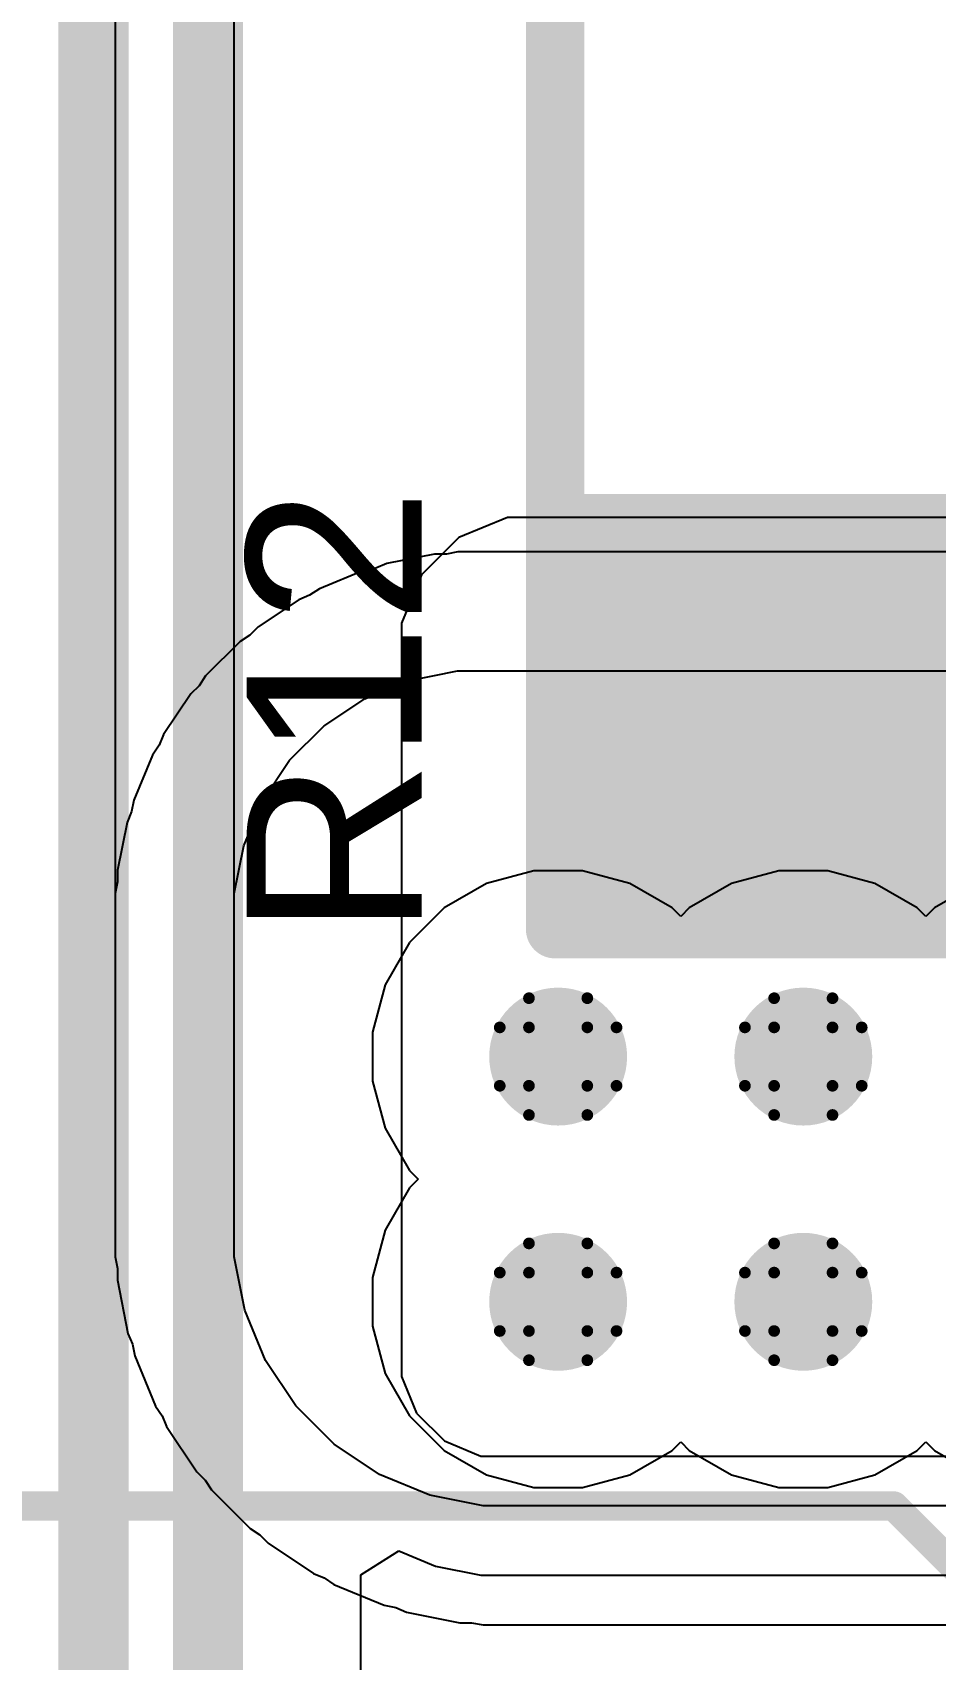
# Model space of a CAD drawing. Header units: inches. Extents: x -18 to 202, y -11 to 119.
# Drawn here: x 25.92 to 29.85, y 15.51 to 22.59 of the extents above; entities that cross this region are included whole.
import ezdxf

# ---------------------------------------------------------------- set-up
doc = ezdxf.new("R2010")
doc.units = ezdxf.units.IN
for name, color, linetype in [('Board Outline', 216, 'Continuous'), ('Bottom Layer', 5, 'Continuous'), ('Drill Drawing', 1, 'Continuous'), ('Ground', 16, 'Continuous'), ('Power', 76, 'Continuous'), ('Top Layer', 1, 'Continuous'), ('Top Overlay', 2, 'Continuous'), ('Top Paste', 8, 'Continuous'), ('Top Solder', 216, 'Continuous'), ('Via Holes', 16, 'Continuous')]:
    doc.layers.add(name, color=color, linetype=linetype)
doc.styles.add('Arial', font='', dxfattribs={"height": 0.2})
doc.styles.get('Arial').set_extended_font_data('Arial')

# ---------------------------------------------------------------- blocks, each defined once
blk = doc.blocks.new('RES_2512_45')
at = {"layer": 'Top Layer'}
blk.add_hatch(color=1, dxfattribs=at).paths.add_polyline_path([(-4.05, 1.7), (-2.45, 1.7), (-2.45, -1.7), (-4.05, -1.7)])
at = {"layer": 'Top Paste'}
blk.add_hatch(color=8, dxfattribs=at).paths.add_polyline_path([(-4.05, 1.7), (-2.45, 1.7), (-2.45, -1.7), (-4.05, -1.7)])
at = {"layer": 'Top Solder'}
blk.add_hatch(color=216, dxfattribs=at).paths.add_polyline_path([(-4.1516, 1.8016), (-2.3484, 1.8016), (-2.3484, -1.8016), (-4.1516, -1.8016)])
at = {"layer": 'Top Overlay'}
for points in [[(-4.2418, 1.8542, 0.254, 0.254, 0), (4.2366, 1.8542, 0.254, 0.254, 0)], [(-4.2418, 1.8542, 0.254, 0.254, 0), (-4.2418, -1.8542, 0.254, 0.254, 0)]]:
    blk.add_lwpolyline(points, format="xyseb", dxfattribs=at)
blk.add_lwpolyline([(-4.3053, 1.8542, 0.127, 0.127, 1), (-4.1783, 1.8542, 0.127, 0.127, 1)], format="xyseb", close=True, dxfattribs=at)
blk.add_lwpolyline([(-4.3053, 1.8542, 0.127, 0.127, 1), (-4.1783, 1.8542, 0.127, 0.127, 1)], format="xyseb", close=True, dxfattribs=at)
blk = doc.blocks.new('UWD_470_F_10__D___101')
at = {"layer": 'Top Overlay'}
for points in [[(-3.6068, -5.207, 0.127, 0.127, 0), (-5.1816, -3.6322, 0.127, 0.127, 0)], [(5.1308, -5.207, 0.127, 0.127, 0), (-3.6068, -5.207, 0.127, 0.127, 0)]]:
    blk.add_lwpolyline(points, format="xyseb", dxfattribs=at)
blk.add_lwpolyline([(-3.6386, -5.207, 0.0635, 0.0635, 1), (-3.5751, -5.207, 0.0635, 0.0635, 1)], format="xyseb", close=True, dxfattribs=at)
blk.add_lwpolyline([(-3.6386, -5.207, 0.0635, 0.0635, 1), (-3.5751, -5.207, 0.0635, 0.0635, 1)], format="xyseb", close=True, dxfattribs=at)

msp = doc.modelspace()

# ---------------------------------------------------------------- hatches: boundary and pattern name
at = {"layer": 'Bottom Layer'}
h = msp.add_hatch(color=5, dxfattribs=at)
edge = h.paths.add_edge_path()
edge.add_arc((28.2069, 18.1345), 0.3, 0, 360)
h = msp.add_hatch(color=5, dxfattribs=at)
edge = h.paths.add_edge_path()
edge.add_arc((29.2737, 18.1345), 0.3, 0, 360)
h = msp.add_hatch(color=5, dxfattribs=at)
edge = h.paths.add_edge_path()
edge.add_arc((28.2069, 17.0677), 0.3, 0, 360)
h = msp.add_hatch(color=5, dxfattribs=at)
edge = h.paths.add_edge_path()
edge.add_arc((29.2737, 17.0677), 0.3, 0, 360)
at = {"layer": 'Ground'}
h = msp.add_hatch(color=16, dxfattribs=at)
edge = h.paths.add_edge_path()
edge.add_arc((28.2069, 18.1345), 0.3, 0, 360)
h = msp.add_hatch(color=16, dxfattribs=at)
edge = h.paths.add_edge_path()
edge.add_arc((29.2737, 18.1345), 0.3, 0, 360)
h = msp.add_hatch(color=16, dxfattribs=at)
edge = h.paths.add_edge_path()
edge.add_arc((28.2069, 17.0677), 0.3, 0, 360)
h = msp.add_hatch(color=16, dxfattribs=at)
edge = h.paths.add_edge_path()
edge.add_arc((29.2737, 17.0677), 0.3, 0, 360)
at = {"layer": 'Power'}
h = msp.add_hatch(color=76, dxfattribs=at)
edge = h.paths.add_edge_path()
edge.add_arc((28.2069, 18.1345), 0.3, 0, 360)
h = msp.add_hatch(color=76, dxfattribs=at)
edge = h.paths.add_edge_path()
edge.add_arc((29.2737, 18.1345), 0.3, 0, 360)
h = msp.add_hatch(color=76, dxfattribs=at)
edge = h.paths.add_edge_path()
edge.add_arc((28.2069, 17.0677), 0.3, 0, 360)
h = msp.add_hatch(color=76, dxfattribs=at)
edge = h.paths.add_edge_path()
edge.add_arc((29.2737, 17.0677), 0.3, 0, 360)
at = {"layer": 'Top Layer'}
h = msp.add_hatch(color=1, dxfattribs=at)
edge = h.paths.add_edge_path()
edge.add_arc((28.2069, 18.1345), 0.3, 0, 360)
h = msp.add_hatch(color=1, dxfattribs=at)
edge = h.paths.add_edge_path()
edge.add_arc((29.2737, 18.1345), 0.3, 0, 360)
h = msp.add_hatch(color=1, dxfattribs=at)
edge = h.paths.add_edge_path()
edge.add_arc((28.2069, 17.0677), 0.3, 0, 360)
h = msp.add_hatch(color=1, dxfattribs=at)
edge = h.paths.add_edge_path()
edge.add_arc((29.2737, 17.0677), 0.3, 0, 360)
at = {"layer": 'Via Holes'}
h = msp.add_hatch(color=7, dxfattribs=at)
edge = h.paths.add_edge_path()
edge.add_arc((28.2069, 18.1345), 0.15, 0, 360)
h = msp.add_hatch(color=7, dxfattribs=at)
edge = h.paths.add_edge_path()
edge.add_arc((29.2737, 18.1345), 0.15, 0, 360)
h = msp.add_hatch(color=7, dxfattribs=at)
edge = h.paths.add_edge_path()
edge.add_arc((28.2069, 17.0677), 0.15, 0, 360)
h = msp.add_hatch(color=7, dxfattribs=at)
edge = h.paths.add_edge_path()
edge.add_arc((29.2737, 17.0677), 0.15, 0, 360)

# ---------------------------------------------------------------- linework, layer by layer
at = {"layer": 'Board Outline'}
msp.add_lwpolyline([(44.2299, 62.3099, 0.254, 0.254, -3.535496), (7.5647, 62.2891, 0.254, 0.254, 0)], format="xyseb", dxfattribs=at)
at = {"layer": 'Bottom Layer'}
for p, q in [((26.279, 33.909), (26.279, 17.3816)), ((26.797, 17.3816), (26.797, 33.909)), ((26.279, 17.3816), (26.279, 17.2632)), ((26.797, 17.2632), (26.797, 17.3816)), ((26.279, 17.2632), (26.289, 17.2132)), ((26.289, 17.2132), (26.289, 17.1622)), ((26.8432, 17.0311), (26.797, 17.2632)), ((26.289, 17.1622), (26.3352, 16.93)), ((26.9338, 16.8123), (26.8432, 17.0311)), ((26.3352, 16.93), (26.3547, 16.8829)), ((26.3547, 16.8829), (26.3647, 16.8328)), ((26.3647, 16.8328), (26.4553, 16.6141)), ((27.0653, 16.6155), (26.9338, 16.8123)), ((26.4553, 16.6141), (26.4836, 16.5717)), ((26.4836, 16.5717), (26.5031, 16.5246)), ((27.2327, 16.4481), (27.0653, 16.6155)), ((26.5031, 16.5246), (26.6346, 16.3277)), ((27.4295, 16.3166), (27.2327, 16.4481)), ((26.6346, 16.3277), (26.6707, 16.2917)), ((26.6707, 16.2917), (26.6991, 16.2493)), ((27.6483, 16.226), (27.4295, 16.3166)), ((26.6991, 16.2493), (26.8665, 16.0819)), ((27.8804, 16.1798), (27.6483, 16.226)), ((40.5678, 16.1798), (27.8804, 16.1798)), ((26.8665, 16.0819), (26.9089, 16.0535)), ((26.9089, 16.0535), (26.9449, 16.0174)), ((26.9449, 16.0174), (27.1418, 15.8859)), ((27.1418, 15.8859), (27.1889, 15.8664)), ((27.1889, 15.8664), (27.2313, 15.8381)), ((27.2313, 15.8381), (27.45, 15.7475)), ((27.45, 15.7475), (27.5001, 15.7375)), ((27.5001, 15.7375), (27.5472, 15.718)), ((27.5472, 15.718), (27.7794, 15.6718)), ((27.7794, 15.6718), (27.8304, 15.6718)), ((27.8304, 15.6718), (27.8804, 15.6618)), ((27.8804, 15.6618), (40.5678, 15.6618))]:
    msp.add_line(p, q, dxfattribs=at)
at = {"layer": 'Drill Drawing'}
for points in [[(28.0799, 18.2615, 0.0508, 0.0508, 0), (28.0799, 18.3885, 0.0508, 0.0508, 0)], [(28.0799, 18.3885, 0.0508, 0.0508, 0), (28.3339, 18.3885, 0.0508, 0.0508, 0)], [(28.3339, 18.2615, 0.0508, 0.0508, 0), (28.3339, 18.3885, 0.0508, 0.0508, 0)], [(29.1467, 18.2615, 0.0508, 0.0508, 0), (29.1467, 18.3885, 0.0508, 0.0508, 0)], [(29.1467, 18.3885, 0.0508, 0.0508, 0), (29.4007, 18.3885, 0.0508, 0.0508, 0)], [(29.4007, 18.2615, 0.0508, 0.0508, 0), (29.4007, 18.3885, 0.0508, 0.0508, 0)], [(27.9529, 18.0075, 0.0508, 0.0508, 0), (27.9529, 18.2615, 0.0508, 0.0508, 0)], [(27.9529, 18.2615, 0.0508, 0.0508, 0), (28.0799, 18.2615, 0.0508, 0.0508, 0)], [(28.3339, 18.2615, 0.0508, 0.0508, 0), (28.4609, 18.2615, 0.0508, 0.0508, 0)], [(28.4609, 18.0075, 0.0508, 0.0508, 0), (28.4609, 18.2615, 0.0508, 0.0508, 0)], [(29.0197, 18.0075, 0.0508, 0.0508, 0), (29.0197, 18.2615, 0.0508, 0.0508, 0)], [(29.0197, 18.2615, 0.0508, 0.0508, 0), (29.1467, 18.2615, 0.0508, 0.0508, 0)], [(29.4007, 18.2615, 0.0508, 0.0508, 0), (29.5277, 18.2615, 0.0508, 0.0508, 0)], [(29.5277, 18.0075, 0.0508, 0.0508, 0), (29.5277, 18.2615, 0.0508, 0.0508, 0)], [(27.9529, 18.0075, 0.0508, 0.0508, 0), (28.0799, 18.0075, 0.0508, 0.0508, 0)], [(28.0799, 17.8805, 0.0508, 0.0508, 0), (28.0799, 18.0075, 0.0508, 0.0508, 0)], [(28.3339, 18.0075, 0.0508, 0.0508, 0), (28.4609, 18.0075, 0.0508, 0.0508, 0)], [(28.3339, 17.8805, 0.0508, 0.0508, 0), (28.3339, 18.0075, 0.0508, 0.0508, 0)], [(29.0197, 18.0075, 0.0508, 0.0508, 0), (29.1467, 18.0075, 0.0508, 0.0508, 0)], [(29.1467, 17.8805, 0.0508, 0.0508, 0), (29.1467, 18.0075, 0.0508, 0.0508, 0)], [(29.4007, 18.0075, 0.0508, 0.0508, 0), (29.5277, 18.0075, 0.0508, 0.0508, 0)], [(29.4007, 17.8805, 0.0508, 0.0508, 0), (29.4007, 18.0075, 0.0508, 0.0508, 0)], [(28.0799, 17.8805, 0.0508, 0.0508, 0), (28.3339, 17.8805, 0.0508, 0.0508, 0)], [(29.1467, 17.8805, 0.0508, 0.0508, 0), (29.4007, 17.8805, 0.0508, 0.0508, 0)], [(28.0799, 17.1947, 0.0508, 0.0508, 0), (28.0799, 17.3217, 0.0508, 0.0508, 0)], [(28.0799, 17.3217, 0.0508, 0.0508, 0), (28.3339, 17.3217, 0.0508, 0.0508, 0)], [(28.3339, 17.1947, 0.0508, 0.0508, 0), (28.3339, 17.3217, 0.0508, 0.0508, 0)], [(29.1467, 17.1947, 0.0508, 0.0508, 0), (29.1467, 17.3217, 0.0508, 0.0508, 0)], [(29.1467, 17.3217, 0.0508, 0.0508, 0), (29.4007, 17.3217, 0.0508, 0.0508, 0)], [(29.4007, 17.1947, 0.0508, 0.0508, 0), (29.4007, 17.3217, 0.0508, 0.0508, 0)], [(27.9529, 16.9407, 0.0508, 0.0508, 0), (27.9529, 17.1947, 0.0508, 0.0508, 0)], [(27.9529, 17.1947, 0.0508, 0.0508, 0), (28.0799, 17.1947, 0.0508, 0.0508, 0)], [(28.3339, 17.1947, 0.0508, 0.0508, 0), (28.4609, 17.1947, 0.0508, 0.0508, 0)], [(28.4609, 16.9407, 0.0508, 0.0508, 0), (28.4609, 17.1947, 0.0508, 0.0508, 0)], [(29.0197, 16.9407, 0.0508, 0.0508, 0), (29.0197, 17.1947, 0.0508, 0.0508, 0)], [(29.0197, 17.1947, 0.0508, 0.0508, 0), (29.1467, 17.1947, 0.0508, 0.0508, 0)], [(29.4007, 17.1947, 0.0508, 0.0508, 0), (29.5277, 17.1947, 0.0508, 0.0508, 0)], [(29.5277, 16.9407, 0.0508, 0.0508, 0), (29.5277, 17.1947, 0.0508, 0.0508, 0)], [(27.9529, 16.9407, 0.0508, 0.0508, 0), (28.0799, 16.9407, 0.0508, 0.0508, 0)], [(28.0799, 16.8137, 0.0508, 0.0508, 0), (28.0799, 16.9407, 0.0508, 0.0508, 0)], [(28.3339, 16.9407, 0.0508, 0.0508, 0), (28.4609, 16.9407, 0.0508, 0.0508, 0)], [(28.3339, 16.8137, 0.0508, 0.0508, 0), (28.3339, 16.9407, 0.0508, 0.0508, 0)], [(29.0197, 16.9407, 0.0508, 0.0508, 0), (29.1467, 16.9407, 0.0508, 0.0508, 0)], [(29.1467, 16.8137, 0.0508, 0.0508, 0), (29.1467, 16.9407, 0.0508, 0.0508, 0)], [(29.4007, 16.9407, 0.0508, 0.0508, 0), (29.5277, 16.9407, 0.0508, 0.0508, 0)], [(29.4007, 16.8137, 0.0508, 0.0508, 0), (29.4007, 16.9407, 0.0508, 0.0508, 0)], [(28.0799, 16.8137, 0.0508, 0.0508, 0), (28.3339, 16.8137, 0.0508, 0.0508, 0)], [(29.1467, 16.8137, 0.0508, 0.0508, 0), (29.4007, 16.8137, 0.0508, 0.0508, 0)]]:
    msp.add_lwpolyline(points, format="xyseb", dxfattribs=at)
for points in [[(28.0672, 18.3885, 0.0254, 0.0254, 1), (28.0926, 18.3885, 0.0254, 0.0254, 1)], [(28.0672, 18.3885, 0.0254, 0.0254, 1), (28.0926, 18.3885, 0.0254, 0.0254, 1)], [(28.3212, 18.3885, 0.0254, 0.0254, 1), (28.3466, 18.3885, 0.0254, 0.0254, 1)], [(28.3212, 18.3885, 0.0254, 0.0254, 1), (28.3466, 18.3885, 0.0254, 0.0254, 1)], [(29.134, 18.3885, 0.0254, 0.0254, 1), (29.1594, 18.3885, 0.0254, 0.0254, 1)], [(29.134, 18.3885, 0.0254, 0.0254, 1), (29.1594, 18.3885, 0.0254, 0.0254, 1)], [(29.388, 18.3885, 0.0254, 0.0254, 1), (29.4134, 18.3885, 0.0254, 0.0254, 1)], [(29.388, 18.3885, 0.0254, 0.0254, 1), (29.4134, 18.3885, 0.0254, 0.0254, 1)], [(27.9402, 18.2615, 0.0254, 0.0254, 1), (27.9656, 18.2615, 0.0254, 0.0254, 1)], [(27.9402, 18.2615, 0.0254, 0.0254, 1), (27.9656, 18.2615, 0.0254, 0.0254, 1)], [(28.0672, 18.2615, 0.0254, 0.0254, 1), (28.0926, 18.2615, 0.0254, 0.0254, 1)], [(28.0672, 18.2615, 0.0254, 0.0254, 1), (28.0926, 18.2615, 0.0254, 0.0254, 1)], [(28.3212, 18.2615, 0.0254, 0.0254, 1), (28.3466, 18.2615, 0.0254, 0.0254, 1)], [(28.3212, 18.2615, 0.0254, 0.0254, 1), (28.3466, 18.2615, 0.0254, 0.0254, 1)], [(28.4482, 18.2615, 0.0254, 0.0254, 1), (28.4736, 18.2615, 0.0254, 0.0254, 1)], [(28.4482, 18.2615, 0.0254, 0.0254, 1), (28.4736, 18.2615, 0.0254, 0.0254, 1)], [(29.007, 18.2615, 0.0254, 0.0254, 1), (29.0324, 18.2615, 0.0254, 0.0254, 1)], [(29.007, 18.2615, 0.0254, 0.0254, 1), (29.0324, 18.2615, 0.0254, 0.0254, 1)], [(29.134, 18.2615, 0.0254, 0.0254, 1), (29.1594, 18.2615, 0.0254, 0.0254, 1)], [(29.134, 18.2615, 0.0254, 0.0254, 1), (29.1594, 18.2615, 0.0254, 0.0254, 1)], [(29.388, 18.2615, 0.0254, 0.0254, 1), (29.4134, 18.2615, 0.0254, 0.0254, 1)], [(29.388, 18.2615, 0.0254, 0.0254, 1), (29.4134, 18.2615, 0.0254, 0.0254, 1)], [(29.515, 18.2615, 0.0254, 0.0254, 1), (29.5404, 18.2615, 0.0254, 0.0254, 1)], [(29.515, 18.2615, 0.0254, 0.0254, 1), (29.5404, 18.2615, 0.0254, 0.0254, 1)], [(27.9402, 18.0075, 0.0254, 0.0254, 1), (27.9656, 18.0075, 0.0254, 0.0254, 1)], [(27.9402, 18.0075, 0.0254, 0.0254, 1), (27.9656, 18.0075, 0.0254, 0.0254, 1)], [(28.0672, 18.0075, 0.0254, 0.0254, 1), (28.0926, 18.0075, 0.0254, 0.0254, 1)], [(28.0672, 18.0075, 0.0254, 0.0254, 1), (28.0926, 18.0075, 0.0254, 0.0254, 1)], [(28.3212, 18.0075, 0.0254, 0.0254, 1), (28.3466, 18.0075, 0.0254, 0.0254, 1)], [(28.3212, 18.0075, 0.0254, 0.0254, 1), (28.3466, 18.0075, 0.0254, 0.0254, 1)], [(28.4482, 18.0075, 0.0254, 0.0254, 1), (28.4736, 18.0075, 0.0254, 0.0254, 1)], [(28.4482, 18.0075, 0.0254, 0.0254, 1), (28.4736, 18.0075, 0.0254, 0.0254, 1)], [(29.007, 18.0075, 0.0254, 0.0254, 1), (29.0324, 18.0075, 0.0254, 0.0254, 1)], [(29.007, 18.0075, 0.0254, 0.0254, 1), (29.0324, 18.0075, 0.0254, 0.0254, 1)], [(29.134, 18.0075, 0.0254, 0.0254, 1), (29.1594, 18.0075, 0.0254, 0.0254, 1)], [(29.134, 18.0075, 0.0254, 0.0254, 1), (29.1594, 18.0075, 0.0254, 0.0254, 1)], [(29.388, 18.0075, 0.0254, 0.0254, 1), (29.4134, 18.0075, 0.0254, 0.0254, 1)], [(29.388, 18.0075, 0.0254, 0.0254, 1), (29.4134, 18.0075, 0.0254, 0.0254, 1)], [(29.515, 18.0075, 0.0254, 0.0254, 1), (29.5404, 18.0075, 0.0254, 0.0254, 1)], [(29.515, 18.0075, 0.0254, 0.0254, 1), (29.5404, 18.0075, 0.0254, 0.0254, 1)], [(28.0672, 17.8805, 0.0254, 0.0254, 1), (28.0926, 17.8805, 0.0254, 0.0254, 1)], [(28.0672, 17.8805, 0.0254, 0.0254, 1), (28.0926, 17.8805, 0.0254, 0.0254, 1)], [(28.3212, 17.8805, 0.0254, 0.0254, 1), (28.3466, 17.8805, 0.0254, 0.0254, 1)], [(28.3212, 17.8805, 0.0254, 0.0254, 1), (28.3466, 17.8805, 0.0254, 0.0254, 1)], [(29.134, 17.8805, 0.0254, 0.0254, 1), (29.1594, 17.8805, 0.0254, 0.0254, 1)], [(29.134, 17.8805, 0.0254, 0.0254, 1), (29.1594, 17.8805, 0.0254, 0.0254, 1)], [(29.388, 17.8805, 0.0254, 0.0254, 1), (29.4134, 17.8805, 0.0254, 0.0254, 1)], [(29.388, 17.8805, 0.0254, 0.0254, 1), (29.4134, 17.8805, 0.0254, 0.0254, 1)], [(28.0672, 17.3217, 0.0254, 0.0254, 1), (28.0926, 17.3217, 0.0254, 0.0254, 1)], [(28.0672, 17.3217, 0.0254, 0.0254, 1), (28.0926, 17.3217, 0.0254, 0.0254, 1)], [(28.3212, 17.3217, 0.0254, 0.0254, 1), (28.3466, 17.3217, 0.0254, 0.0254, 1)], [(28.3212, 17.3217, 0.0254, 0.0254, 1), (28.3466, 17.3217, 0.0254, 0.0254, 1)], [(29.134, 17.3217, 0.0254, 0.0254, 1), (29.1594, 17.3217, 0.0254, 0.0254, 1)], [(29.134, 17.3217, 0.0254, 0.0254, 1), (29.1594, 17.3217, 0.0254, 0.0254, 1)], [(29.388, 17.3217, 0.0254, 0.0254, 1), (29.4134, 17.3217, 0.0254, 0.0254, 1)], [(29.388, 17.3217, 0.0254, 0.0254, 1), (29.4134, 17.3217, 0.0254, 0.0254, 1)], [(27.9402, 17.1947, 0.0254, 0.0254, 1), (27.9656, 17.1947, 0.0254, 0.0254, 1)], [(27.9402, 17.1947, 0.0254, 0.0254, 1), (27.9656, 17.1947, 0.0254, 0.0254, 1)], [(28.0672, 17.1947, 0.0254, 0.0254, 1), (28.0926, 17.1947, 0.0254, 0.0254, 1)], [(28.0672, 17.1947, 0.0254, 0.0254, 1), (28.0926, 17.1947, 0.0254, 0.0254, 1)], [(28.3212, 17.1947, 0.0254, 0.0254, 1), (28.3466, 17.1947, 0.0254, 0.0254, 1)], [(28.3212, 17.1947, 0.0254, 0.0254, 1), (28.3466, 17.1947, 0.0254, 0.0254, 1)], [(28.4482, 17.1947, 0.0254, 0.0254, 1), (28.4736, 17.1947, 0.0254, 0.0254, 1)], [(28.4482, 17.1947, 0.0254, 0.0254, 1), (28.4736, 17.1947, 0.0254, 0.0254, 1)], [(29.007, 17.1947, 0.0254, 0.0254, 1), (29.0324, 17.1947, 0.0254, 0.0254, 1)], [(29.007, 17.1947, 0.0254, 0.0254, 1), (29.0324, 17.1947, 0.0254, 0.0254, 1)], [(29.134, 17.1947, 0.0254, 0.0254, 1), (29.1594, 17.1947, 0.0254, 0.0254, 1)], [(29.134, 17.1947, 0.0254, 0.0254, 1), (29.1594, 17.1947, 0.0254, 0.0254, 1)], [(29.388, 17.1947, 0.0254, 0.0254, 1), (29.4134, 17.1947, 0.0254, 0.0254, 1)], [(29.388, 17.1947, 0.0254, 0.0254, 1), (29.4134, 17.1947, 0.0254, 0.0254, 1)], [(29.515, 17.1947, 0.0254, 0.0254, 1), (29.5404, 17.1947, 0.0254, 0.0254, 1)], [(29.515, 17.1947, 0.0254, 0.0254, 1), (29.5404, 17.1947, 0.0254, 0.0254, 1)], [(27.9402, 16.9407, 0.0254, 0.0254, 1), (27.9656, 16.9407, 0.0254, 0.0254, 1)], [(27.9402, 16.9407, 0.0254, 0.0254, 1), (27.9656, 16.9407, 0.0254, 0.0254, 1)], [(28.0672, 16.9407, 0.0254, 0.0254, 1), (28.0926, 16.9407, 0.0254, 0.0254, 1)], [(28.0672, 16.9407, 0.0254, 0.0254, 1), (28.0926, 16.9407, 0.0254, 0.0254, 1)], [(28.3212, 16.9407, 0.0254, 0.0254, 1), (28.3466, 16.9407, 0.0254, 0.0254, 1)], [(28.3212, 16.9407, 0.0254, 0.0254, 1), (28.3466, 16.9407, 0.0254, 0.0254, 1)], [(28.4482, 16.9407, 0.0254, 0.0254, 1), (28.4736, 16.9407, 0.0254, 0.0254, 1)], [(28.4482, 16.9407, 0.0254, 0.0254, 1), (28.4736, 16.9407, 0.0254, 0.0254, 1)], [(29.007, 16.9407, 0.0254, 0.0254, 1), (29.0324, 16.9407, 0.0254, 0.0254, 1)], [(29.007, 16.9407, 0.0254, 0.0254, 1), (29.0324, 16.9407, 0.0254, 0.0254, 1)], [(29.134, 16.9407, 0.0254, 0.0254, 1), (29.1594, 16.9407, 0.0254, 0.0254, 1)], [(29.134, 16.9407, 0.0254, 0.0254, 1), (29.1594, 16.9407, 0.0254, 0.0254, 1)], [(29.388, 16.9407, 0.0254, 0.0254, 1), (29.4134, 16.9407, 0.0254, 0.0254, 1)], [(29.388, 16.9407, 0.0254, 0.0254, 1), (29.4134, 16.9407, 0.0254, 0.0254, 1)], [(29.515, 16.9407, 0.0254, 0.0254, 1), (29.5404, 16.9407, 0.0254, 0.0254, 1)], [(29.515, 16.9407, 0.0254, 0.0254, 1), (29.5404, 16.9407, 0.0254, 0.0254, 1)], [(28.0672, 16.8137, 0.0254, 0.0254, 1), (28.0926, 16.8137, 0.0254, 0.0254, 1)], [(28.0672, 16.8137, 0.0254, 0.0254, 1), (28.0926, 16.8137, 0.0254, 0.0254, 1)], [(28.3212, 16.8137, 0.0254, 0.0254, 1), (28.3466, 16.8137, 0.0254, 0.0254, 1)], [(28.3212, 16.8137, 0.0254, 0.0254, 1), (28.3466, 16.8137, 0.0254, 0.0254, 1)], [(29.134, 16.8137, 0.0254, 0.0254, 1), (29.1594, 16.8137, 0.0254, 0.0254, 1)], [(29.134, 16.8137, 0.0254, 0.0254, 1), (29.1594, 16.8137, 0.0254, 0.0254, 1)], [(29.388, 16.8137, 0.0254, 0.0254, 1), (29.4134, 16.8137, 0.0254, 0.0254, 1)], [(29.388, 16.8137, 0.0254, 0.0254, 1), (29.4134, 16.8137, 0.0254, 0.0254, 1)]]:
    msp.add_lwpolyline(points, format="xyseb", close=True, dxfattribs=at)
at = {"layer": 'Ground'}
for p, q in [((27.6695, 20.3204), (27.4614, 20.2794)), ((27.7205, 20.3203), (27.6695, 20.3204)), ((27.7705, 20.3301), (27.7205, 20.3203)), ((27.8765, 20.3299), (27.7705, 20.3301)), ((33.5028, 20.3299), (27.8765, 20.3299)), ((27.3642, 20.2501), (27.1681, 20.1694)), ((27.4142, 20.26), (27.3642, 20.2501)), ((27.4614, 20.2794), (27.4142, 20.26)), ((27.0785, 20.1217), (26.9019, 20.0042)), ((27.1256, 20.1411), (27.0785, 20.1217)), ((27.1681, 20.1694), (27.1256, 20.1411)), ((26.8658, 19.9682), (26.8233, 19.9399)), ((26.9019, 20.0042), (26.8658, 19.9682)), ((26.8233, 19.9399), (26.6731, 19.7903)), ((26.6446, 19.7479), (26.6085, 19.7119)), ((26.6731, 19.7903), (26.6446, 19.7479)), ((27.3654, 19.6905), (27.5615, 19.7712)), ((27.5615, 19.7712), (27.7695, 19.8122)), ((27.7695, 19.8122), (27.8756, 19.812)), ((27.8756, 19.812), (33.5155, 19.812)), ((26.6085, 19.7119), (26.4904, 19.5358)), ((27.1889, 19.573), (27.3654, 19.6905)), ((26.4904, 19.5358), (26.4707, 19.4887)), ((27.0386, 19.4233), (27.1889, 19.573)), ((26.4707, 19.4887), (26.4423, 19.4463)), ((26.4423, 19.4463), (26.3608, 19.2506)), ((26.9205, 19.2472), (27.0386, 19.4233)), ((26.3508, 19.2006), (26.3311, 19.1535)), ((26.3608, 19.2506), (26.3508, 19.2006)), ((26.839, 19.0515), (26.9205, 19.2472)), ((26.3311, 19.1535), (26.2894, 18.9456)), ((26.7972, 18.8436), (26.839, 19.0515)), ((26.2894, 18.9456), (26.2893, 18.8945)), ((26.2792, 18.8445), (26.279, 18.7399)), ((26.2893, 18.8945), (26.2792, 18.8445)), ((26.797, 18.7389), (26.7972, 18.8436)), ((26.279, 18.7399), (26.2791, 18.7394)), ((26.2791, 18.7394), (26.279, 18.7389)), ((26.279, 18.7389), (26.279, 17.2632)), ((26.797, 17.2632), (26.797, 18.7389)), ((26.279, 17.2632), (26.289, 17.2132)), ((26.289, 17.2132), (26.289, 17.1622)), ((26.8432, 17.0311), (26.797, 17.2632)), ((26.289, 17.1622), (26.3352, 16.93)), ((26.9338, 16.8123), (26.8432, 17.0311)), ((26.3352, 16.93), (26.3547, 16.8829)), ((26.3547, 16.8829), (26.3647, 16.8328)), ((26.3647, 16.8328), (26.4553, 16.6141)), ((27.0653, 16.6155), (26.9338, 16.8123)), ((26.4553, 16.6141), (26.4836, 16.5717)), ((26.4836, 16.5717), (26.5031, 16.5246)), ((27.2327, 16.4481), (27.0653, 16.6155)), ((26.5031, 16.5246), (26.6346, 16.3277)), ((27.4295, 16.3166), (27.2327, 16.4481)), ((26.6346, 16.3277), (26.6707, 16.2917)), ((26.6707, 16.2917), (26.6991, 16.2493)), ((27.6483, 16.226), (27.4295, 16.3166)), ((26.6991, 16.2493), (26.8665, 16.0819)), ((27.8804, 16.1798), (27.6483, 16.226)), ((40.5678, 16.1798), (27.8804, 16.1798)), ((26.8665, 16.0819), (26.9089, 16.0535)), ((26.9089, 16.0535), (26.9449, 16.0174)), ((26.9449, 16.0174), (27.1418, 15.8859)), ((27.1418, 15.8859), (27.1889, 15.8664)), ((27.1889, 15.8664), (27.2313, 15.8381)), ((27.2313, 15.8381), (27.45, 15.7475)), ((27.45, 15.7475), (27.5001, 15.7375)), ((27.5001, 15.7375), (27.5472, 15.718)), ((27.5472, 15.718), (27.7794, 15.6718)), ((27.7794, 15.6718), (27.8304, 15.6718)), ((27.8304, 15.6718), (27.8804, 15.6618)), ((27.8804, 15.6618), (40.5678, 15.6618))]:
    msp.add_line(p, q, dxfattribs=at)
at = {"layer": 'Power'}
for p, q in [((28.1005, 18.9425), (27.895, 18.8875)), ((28.3133, 18.9425), (28.1005, 18.9425)), ((28.5188, 18.8875), (28.3133, 18.9425)), ((29.1673, 18.9425), (28.9618, 18.8875)), ((29.3801, 18.9425), (29.1673, 18.9425)), ((29.5856, 18.8875), (29.3801, 18.9425)), ((27.895, 18.8875), (27.7108, 18.7811)), ((28.703, 18.7811), (28.5188, 18.8875)), ((28.9618, 18.8875), (28.7776, 18.7811)), ((29.7698, 18.7811), (29.5856, 18.8875)), ((30.0286, 18.8875), (29.8444, 18.7811)), ((27.7108, 18.7811), (27.5603, 18.6307)), ((28.7403, 18.7438), (28.703, 18.7811)), ((28.7776, 18.7811), (28.7403, 18.7438)), ((29.8071, 18.7438), (29.7698, 18.7811)), ((29.8444, 18.7811), (29.8071, 18.7438)), ((27.5603, 18.6307), (27.4539, 18.4464)), ((27.4539, 18.4464), (27.3989, 18.2409)), ((27.3989, 18.2409), (27.3989, 18.0282)), ((27.3989, 18.0282), (27.4539, 17.8227)), ((27.4539, 17.8227), (27.5603, 17.6384)), ((27.5603, 17.6384), (27.5976, 17.6011)), ((27.5603, 17.5639), (27.4539, 17.3796)), ((27.5976, 17.6011), (27.5603, 17.5639)), ((27.4539, 17.3796), (27.3989, 17.1741)), ((27.3989, 17.1741), (27.3989, 16.9614)), ((27.3989, 16.9614), (27.4539, 16.7559)), ((27.4539, 16.7559), (27.5603, 16.5716)), ((27.5603, 16.5716), (27.7107, 16.4212)), ((27.7107, 16.4212), (27.895, 16.3148)), ((28.5187, 16.3148), (28.703, 16.4212)), ((28.703, 16.4212), (28.7403, 16.4585)), ((28.7403, 16.4585), (28.7775, 16.4212)), ((28.7775, 16.4212), (28.9618, 16.3148)), ((29.5855, 16.3148), (29.7698, 16.4212)), ((29.7698, 16.4212), (29.8071, 16.4585)), ((29.8071, 16.4585), (29.8444, 16.4212)), ((29.8444, 16.4212), (30.0286, 16.3148)), ((27.895, 16.3148), (28.1005, 16.2597)), ((28.3132, 16.2597), (28.5187, 16.3148)), ((28.9618, 16.3148), (29.1673, 16.2597)), ((29.38, 16.2597), (29.5855, 16.3148)), ((28.1005, 16.2597), (28.3132, 16.2597)), ((29.1673, 16.2597), (29.38, 16.2597))]:
    msp.add_line(p, q, dxfattribs=at)
at = {"layer": 'Top Layer'}
for p, q in [((27.9859, 20.4804), (27.7745, 20.3928)), ((28.1004, 20.4804), (27.9859, 20.4804)), ((32.5719, 20.4804), (28.1004, 20.4804)), ((27.7745, 20.3928), (27.6127, 20.231)), ((27.6127, 20.231), (27.5251, 20.0195)), ((27.5251, 20.0195), (27.5251, 19.9051)), ((27.5251, 19.9051), (27.5251, 16.8286)), ((27.5251, 19.9051), (27.5251, 19.9051)), ((27.5251, 19.9051), (27.5251, 19.9051)), ((27.5251, 16.8286), (27.5251, 16.7427)), ((27.5251, 16.7427), (27.5908, 16.584)), ((27.5908, 16.584), (27.7123, 16.4625)), ((27.7123, 16.4625), (27.871, 16.3968)), ((27.871, 16.3968), (27.9569, 16.3968)), ((27.9569, 16.3968), (27.9569, 16.3968)), ((27.9569, 16.3968), (32.512, 16.3968)), ((27.349, 15.8804), (27.5141, 15.984)), ((27.5141, 15.984), (27.5141, 15.984)), ((27.5141, 15.984), (27.6728, 15.9182)), ((27.349, 12.8922), (27.349, 15.8804)), ((27.6728, 15.9182), (27.871, 15.8788)), ((27.871, 15.8788), (32.512, 15.8788))]:
    msp.add_line(p, q, dxfattribs=at)
for points in [[(26.1851, 4.73, 0.3048, 0.3048, 0), (26.1851, 29.9098, 0.3048, 0.3048, 0)], [(26.6829, 3.6998, 0.3048, 0.3048, 0), (26.6829, 29.9098, 0.3048, 0.3048, 0)]]:
    msp.add_lwpolyline(points, format="xyseb", dxfattribs=at)

# ---------------------------------------------------------------- block references
for name, p, rotation in [('RES_2512_45', (30.0478, 22.9304), 90), ('UWD_470_F_10__D___101', (26.0604, 10.9728), 180)]:
    msp.add_blockref(name, p, dxfattribs=dict(rotation=rotation))

# ---------------------------------------------------------------- texts
at = {"layer": 'Top Overlay', "style": 'Arial'}
msp.add_text('R12', height=0.762, rotation=90, dxfattribs=at).set_placement((27.6129, 18.6547))

doc.saveas('drawing.dxf')
